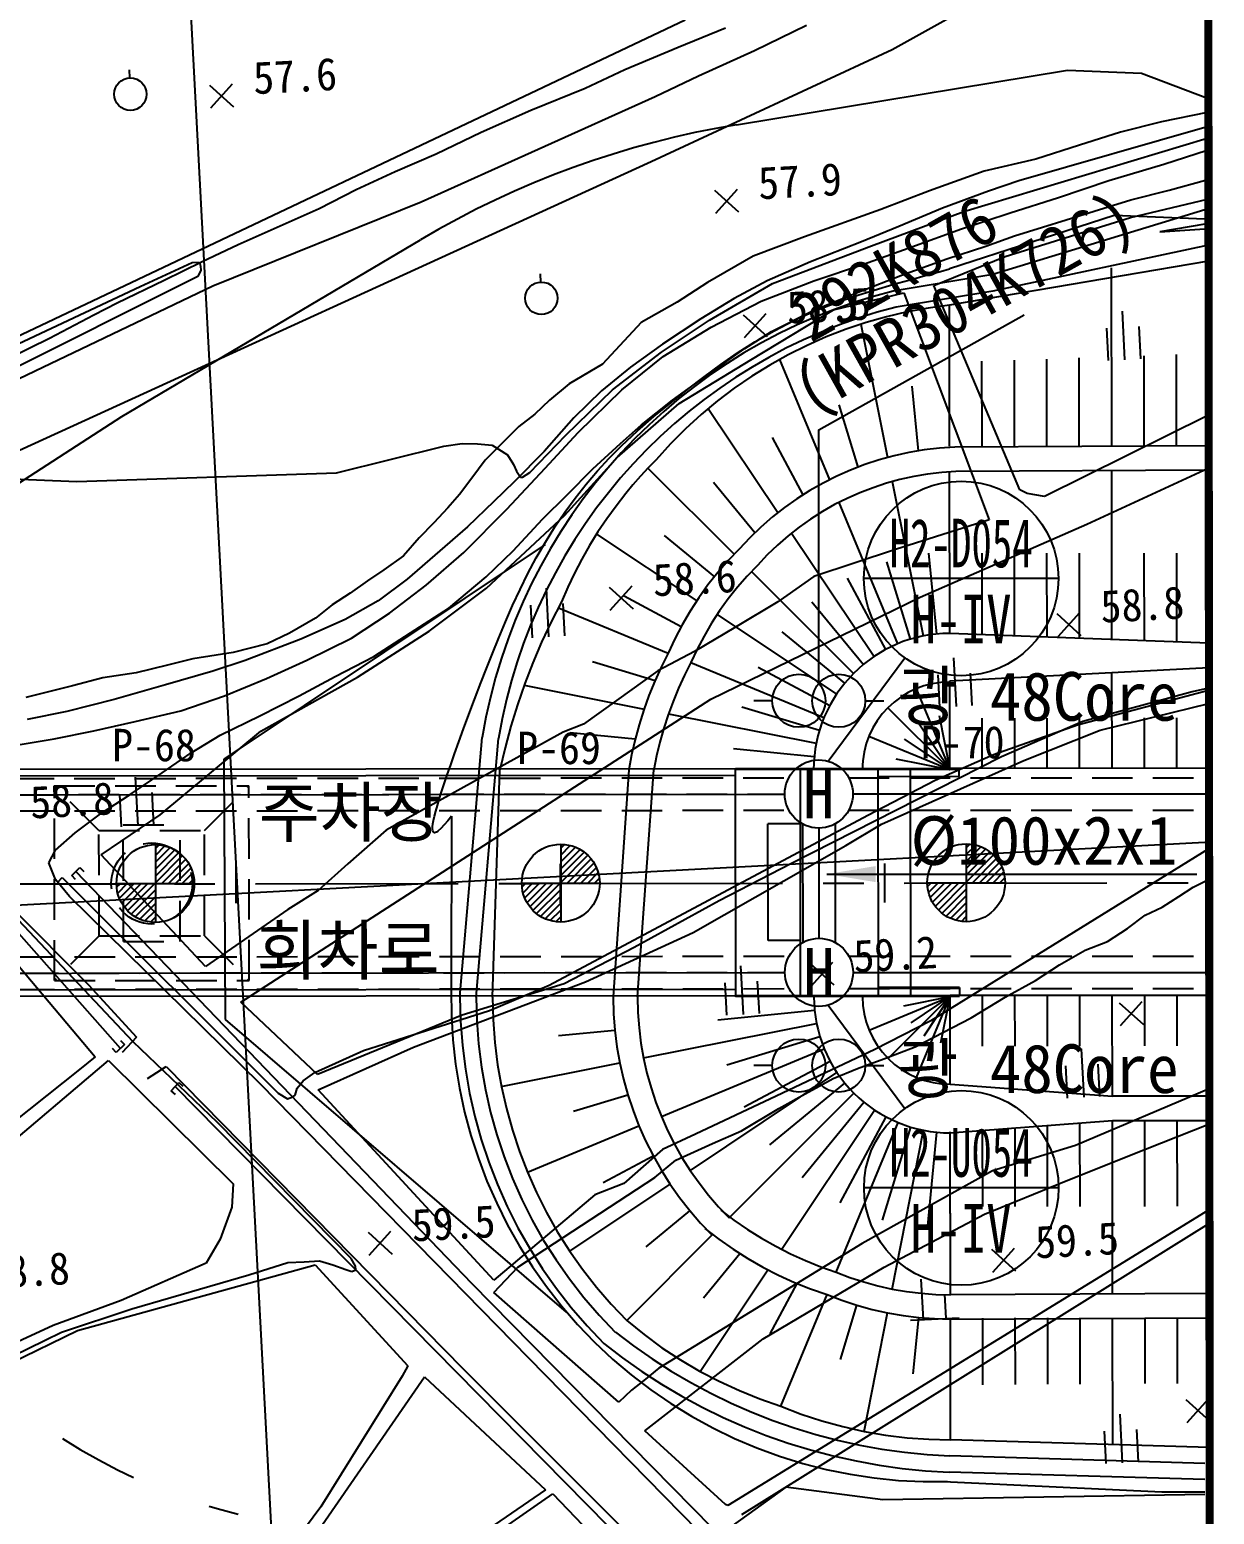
# Model space of a CAD drawing. Header units: millimetres. Extents: x 8678 to 9474, y 1103 to 1810.
# Drawn here: x 9184.2 to 9257.3, y 1437.3 to 1528.8 of the extents above; entities that cross this region are included whole.
import ezdxf
from ezdxf.enums import TextEntityAlignment as Align
from ezdxf.xclip import XClip

# ---------------------------------------------------------------- set-up
doc = ezdxf.new("R2010")
doc.units = ezdxf.units.MM
doc.header["$LTSCALE"] = 10
doc.header["$MEASUREMENT"] = 0
doc.header["$XCLIPFRAME"] = 2
for name, pattern in [('A-CENTR01', [2, 1.25, -0.25, 0.25, -0.25]), ('CENTER', [2, 1.25, -0.25, 0.25, -0.25]), ('CENTERX2', [4, 2.5, -0.5, 0.5, -0.5]), ('DASHED2', [0.375, 0.25, -0.125]), ('HIDDEN', [0.375, 0.25, -0.125])]:
    doc.linetypes.add(name, pattern=pattern)
for name, color, linetype in [('TN-MACL', 6, 'A-CENTR01'), ('TN-MANH', 4, 'Continuous'), ('TN-TEXT', 3, 'Continuous'), ('TZ-BASE', 253, 'Continuous'), ('TZ-CABL', 4, 'Continuous'), ('TZ-SYMB', 1, 'Continuous')]:
    doc.layers.add(name, color=color, linetype=linetype)
doc.layers.add('TX-PAPR', color=2, linetype='Continuous', plot=False)
doc.styles.add('ENG', font='GulimChe.ttf')
doc.styles.add('GHS', font='GulimChe.ttf')
doc.styles.add('GR', font='GulimChe.ttf')
doc.styles.add('GUL', font='GulimChe.ttf')
doc.styles.get("Standard").update_dxf_attribs({"font": 'GulimChe.ttf'})
doc.linetypes.add('XXO_LINE', pattern='A,2.5,["X",Standard,S=1,R=0,X=-1,Y=-0.5],5,["X",Standard,S=1,R=0,X=-1,Y=-0.5],5,-0.5,[133,GulimChe.ttf,S=0.5,R=0,X=-0.5,Y=0],-0.5,2.5', length=16)
doc.linetypes.add('ZIGZAG', pattern='A,0.0001,-0.2,[131,ltypeshp.shx,S=0.2,R=0,X=-0.2,Y=0],-0.4,[131,ltypeshp.shx,S=0.2,R=180,X=0.2,Y=0],-0.2', length=0.8001)
doc.dimstyles.get("Standard").update_dxf_attribs({"dimtxt": 0.18, "dimasz": 0.18, "dimexe": 0.18, "dimexo": 0.0625, "dimgap": 0.09, "dimtad": 0, "dimtih": 1, "dimtoh": 1, "dimdec": 4, "dimzin": 0, "dimdsep": 46, "dimtxsty": 'Standard', "dimcen": 0.09, "dimadec": 0, "dimazin": 0, "dimtfac": 1, "dimtdec": 4, "dimtofl": 0, "dimtmove": 0, "dimatfit": 3, "dimfxl": 0, "dimtolj": 1, "dimtzin": 0, "dimarcsym": 0})

# ---------------------------------------------------------------- blocks, each defined once
blk = doc.blocks.new('D-DGDHF5ZD')
at = {"layer": 'TZ-BASE'}
for p, q in [((232.729, 138.041), (251.322, -211.819)), ((300, 0.276), (299.777, 87.339)), ((280.451, 51.65, 57.891), (292.014, 58.092, 57.891)), ((267.689, 53.454, 57.769), (212.508, 27.299, 57.769)), ((275.178, 53.136, 57.22), (271.96, 51.563, 57.22)), ((270.174, 52.96, 58.447), (267.266, 51.787, 58.447)), ((267.266, 51.787, 58.447), (263.979, 50.395, 58.447)), ((265.605, 44.755, 57.891), (280.451, 51.65, 57.891)), ((271.96, 51.563, 57.22), (268.516, 50.003, 57.22)), ((233.403, 50.397, 57.627), (233.429, 49.898, 57.627)), ((263.979, 50.395, 58.447), (261.519, 49.24, 58.447)), ((238.364, 49.46, 57.627), (239.851, 48.123, 57.627)), ((238.439, 48.048, 57.627), (239.776, 49.535, 57.627)), ((268.516, 50.003, 57.22), (265.837, 48.737, 57.22)), ((265.837, 48.737, 57.22), (251.423, 42.245, 57.22)), ((261.519, 49.24, 58.447), (258.169, 47.887, 58.447)), ((258.169, 47.887, 58.447), (255.105, 46.545, 58.447)), ((299.878, 47.779, 57.891), (297.065, 47.187, 57.891)), ((299.88, 46.888, 57.22), (288.264, 43.564, 57.22)), ((297.065, 47.187, 57.891), (294.543, 46.559, 57.891)), ((255.105, 46.545, 58.447), (252.347, 45.194, 58.447)), ((284.868, 41.657, 58), (299.882, 46.196, 58)), ((294.543, 46.559, 57.891), (292.008, 45.746, 57.891)), ((252.347, 45.194, 58.447), (249.802, 44.117, 58.447)), ((289.312, 44.887, 57.891), (286.122, 44.152, 57.891)), ((292.008, 45.746, 57.891), (289.312, 44.887, 57.891)), ((297.207, 44.585, 55.795), (299.884, 45.438, 55.795)), ((216.032, 22.1, 57.891), (265.605, 44.755, 57.891)), ((249.802, 44.117, 58.447), (247.401, 43.004, 58.447)), ((286.122, 44.152, 57.891), (282.767, 42.941, 57.891)), ((293.824, 43.577, 55.795), (297.207, 44.585, 55.795)), ((269.575, 41.565, 57.932), (270.912, 43.052, 57.932)), ((288.264, 43.564, 57.22), (286.395, 42.919, 57.22)), ((290.708, 42.538, 55.795), (293.824, 43.577, 55.795)), ((297.535, 42.989, 58.787), (299.772, 43.605, 58.787)), ((299.772, 43.605, 58.787), (299.889, 43.642, 58.787)), ((251.423, 42.245, 57.22), (238.568, 37.057, 57.22)), ((247.401, 43.004, 58.447), (245.124, 41.836, 58.447)), ((269.5, 42.977, 57.932), (270.987, 41.64, 57.932)), ((282.767, 42.941, 57.891), (279.757, 41.785, 57.891)), ((286.395, 42.919, 57.22), (283.563, 41.872, 57.22)), ((287.73, 41.586, 55.795), (290.708, 42.538, 55.795)), ((292.92, 41.688, 58.787), (295.175, 42.387, 58.787)), ((295.156, 41.306, 58.441), (299.892, 42.432, 58.441)), ((295.175, 42.387, 58.787), (297.535, 42.989, 58.787)), ((245.124, 41.836, 58.447), (240.139, 39.604, 58.447)), ((279.757, 41.785, 57.891), (275.055, 40.114, 57.891)), ((279.175, 39.544, 58), (284.868, 41.657, 58)), ((283.563, 41.872, 57.22), (280.857, 40.747, 57.22)), ((284.734, 40.593, 55.795), (287.73, 41.586, 55.795)), ((299.73, 41.772), (286.659, 37.773)), ((287.428, 38.886, 58.441), (295.156, 41.306, 58.441)), ((287.989, 40.171, 58.787), (292.92, 41.688, 58.787)), ((280.857, 40.747, 57.22), (278.572, 39.803, 57.22)), ((281.66, 39.495, 55.795), (284.734, 40.593, 55.795)), ((299.73, 40.88), (296.964, 40.406)), ((240.139, 39.604, 58.447), (237.919, 38.56, 58.447)), ((275.055, 40.114, 57.891), (271.884, 38.91, 57.891)), ((273.083, 37.236, 58), (279.175, 39.544, 58)), ((278.572, 39.803, 57.22), (275.422, 38.559, 57.22)), ((278.747, 38.444, 55.795), (281.66, 39.495, 55.795)), ((283.827, 38.745, 58.787), (286.221, 39.531, 58.787)), ((286.221, 39.531, 58.787), (287.989, 40.171, 58.787)), ((300.019, 39.606), (286.66, 36.759)), ((234.09, 37.044, 58), (237.299, 38.521, 58)), ((237.919, 38.56, 58.447), (235.56, 37.408, 58.447)), ((237.299, 38.521, 58), (237.677, 38.541, 58)), ((237.677, 38.541, 58), (237.766, 38.462, 58)), ((237.766, 38.462, 58), (237.817, 38.296, 58)), ((271.884, 38.91, 57.891), (269.075, 37.292, 57.891)), ((275.422, 38.559, 57.22), (272.738, 37.395, 57.22)), ((281.096, 37.762, 58.787), (283.827, 38.745, 58.787)), ((283.016, 37.104, 58.441), (287.428, 38.886, 58.441)), ((300.019, 38.605), (283.986, 35.886)), ((237.64, 37.654, 58), (214.359, 26.008, 58)), ((237.83, 38.044, 58), (237.64, 37.654, 58)), ((237.817, 38.296, 58), (237.83, 38.044, 58)), ((258.745, 37.816, 58.075), (258.772, 37.316, 58.075)), ((275.631, 37.385, 55.795), (278.747, 38.444, 55.795)), ((278.367, 36.698, 58.787), (281.096, 37.762, 58.787)), ((286.659, 37.773), (280.521, 36.758)), ((293.995, 27.211), (293.984, 38.199)), ((212.416, 26.874, 58), (234.09, 37.044, 58)), ((238.568, 37.057, 57.22), (213.491, 25.096, 57.22)), ((235.56, 37.408, 58.447), (232.66, 36.011, 58.447)), ((269.075, 37.292, 57.891), (267.208, 36.079, 57.891)), ((269.19, 34.958, 58), (273.083, 37.236, 58)), ((272.738, 37.395, 57.22), (270.703, 36.296, 57.22)), ((272.38, 36.138, 55.795), (275.631, 37.385, 55.795)), ((275.619, 35.592, 58.787), (278.367, 36.698, 58.787)), ((276.842, 35.599, 58.563), (281.18, 36.645, 58.563)), ((286.66, 36.759), (280.706, 35.775)), ((281.18, 36.645, 58.563), (286.433, 22.652, 58.563)), ((288.337, 24.499, 58.441), (283.016, 37.104, 58.441)), ((232.66, 36.011, 58.447), (231.223, 35.283, 58.447)), ((267.208, 36.079, 57.891), (264.975, 34.83, 57.891)), ((270.703, 36.296, 57.22), (268.653, 35.056, 57.22)), ((269.285, 34.53, 55.795), (272.38, 36.138, 55.795)), ((283.995, 27.201), (283.986, 35.886)), ((231.223, 35.283, 58.447), (228.488, 33.832, 58.447)), ((264.975, 34.83, 57.891), (262.59, 32.251, 57.891)), ((266.23, 32.988, 58), (269.19, 34.958, 58)), ((268.653, 35.056, 57.22), (266.29, 33.496, 57.22)), ((271.266, 35.305, 58.543), (272.754, 33.968, 58.543)), ((271.341, 33.893, 58.543), (272.678, 35.38, 58.543)), ((271.746, 32.528, 58.563), (276.842, 35.599, 58.563)), ((273.023, 34.269, 58.787), (275.619, 35.592, 58.787)), ((294.63, 35.519, 58.197), (294.789, 32.523, 58.197)), ((266.34, 32.724, 55.795), (269.285, 34.53, 55.795)), ((271.373, 33.227, 58.787), (273.023, 34.269, 58.787)), ((278.524, 34.717), (280.167, 26.499)), ((293.79, 32.47, 58.197), (293.684, 34.467, 58.197)), ((295.788, 32.576, 58.197), (295.681, 34.573, 58.197)), ((228.488, 33.832, 58.447), (226.03, 32.614, 58.447)), ((263.203, 30.67, 58), (266.23, 32.988, 58)), ((266.29, 33.496, 57.22), (264.329, 32.075, 57.22)), ((269.212, 31.696, 58.787), (271.373, 33.227, 58.787)), ((262.59, 32.251, 57.891), (260.54, 31.031, 57.891)), ((264.329, 32.075, 57.22), (262.533, 30.6, 57.22)), ((263.793, 30.669, 55.795), (266.34, 32.724, 55.795)), ((267.329, 29.829, 58.563), (271.746, 32.528, 58.563)), ((273.509, 32.548), (276.59, 25.13)), ((285.995, 27.203), (285.99, 32.429)), ((287.995, 27.205), (287.989, 32.498)), ((289.995, 27.207), (289.989, 32.567)), ((291.995, 27.209), (291.989, 32.636)), ((295.995, 27.213), (295.989, 32.774)), ((297.995, 27.215), (297.989, 32.843)), ((266.914, 30.037, 58.787), (269.212, 31.696, 58.787)), ((260.54, 31.031, 57.891), (259.316, 30.025, 57.891)), ((260.33, 27.885, 58), (263.203, 30.67, 58)), ((262.533, 30.6, 57.22), (260.825, 28.944, 57.22)), ((261.085, 28.037, 55.795), (263.793, 30.669, 55.795)), ((281.663, 30.895), (282.059, 26.908)), ((259.316, 30.025, 57.891), (258.413, 29.175, 57.891)), ((263.508, 26.502, 58.563), (267.329, 29.829, 58.563)), ((264.998, 28.516, 58.787), (266.914, 30.037, 58.787)), ((269.104, 29.524), (273.405, 23.101)), ((277.171, 29.737), (278.338, 25.903)), ((257.444, 28.404, 57.891), (256.424, 27.407, 57.891)), ((258.413, 29.175, 57.891), (257.444, 28.404, 57.891)), ((260.825, 28.944, 57.22), (258.991, 26.876, 57.22)), ((263.698, 27.365, 58.787), (264.998, 28.516, 58.787)), ((299.926, 29.097, 58.441), (289.84, 24.089, 58.441)), ((258.122, 25.567, 58), (260.33, 27.885, 58)), ((259.052, 25.839, 55.795), (261.085, 28.037, 55.795)), ((273.048, 27.725), (274.941, 24.191)), ((246.192, 25.555, 58), (252.819, 27.205, 58)), ((252.819, 27.205, 58), (253.932, 27.354, 58)), ((253.932, 27.354, 58), (254.878, 27.336, 58)), ((254.878, 27.336, 58), (255.788, 27.255, 58)), ((256.424, 27.407, 57.891), (255.366, 26.326, 57.891)), ((255.788, 27.255, 58), (256.727, 26.658, 58)), ((256.727, 26.658, 58), (257.103, 26.074, 58)), ((258.991, 26.876, 57.22), (257.15, 24.99, 57.22)), ((262.008, 25.791, 58.787), (263.698, 27.365, 58.787)), ((300.019, 27.217), (284.324, 27.139)), ((255.366, 26.326, 57.891), (254.533, 25.215, 57.891)), ((256.686, 23.322, 55.795), (259.052, 25.839, 55.795)), ((257.103, 26.074, 58), (257.298, 25.653, 58)), ((257.298, 25.653, 58), (257.534, 25.277, 58)), ((260.245, 22.932, 58.563), (263.508, 26.502, 58.563)), ((260.419, 24.202, 58.787), (262.008, 25.791, 58.787)), ((265.396, 25.838), (270.706, 20.539)), ((300.019, 25.717), (284.386, 25.629)), ((292.452, 22.398, 58.807), (299.934, 25.833, 58.807)), ((294.006, 15.275), (293.996, 25.711)), ((224.992, 25.226, 58), (230.189, 25.018, 58)), ((230.189, 25.018, 58), (246.192, 25.555, 58)), ((254.533, 25.215, 57.891), (253.778, 24.227, 57.891)), ((257.15, 24.99, 57.22), (255.893, 23.78, 57.22)), ((257.534, 25.277, 58), (257.663, 25.284, 58)), ((257.663, 25.284, 58), (258.122, 25.567, 58)), ((269.448, 24.97), (271.995, 21.872)), ((280.464, 25.014), (282.367, 15.494)), ((284.006, 15.657), (283.996, 25.609)), ((253.778, 24.227, 57.891), (253.056, 23.405, 57.891)), ((258.89, 22.695, 58.787), (260.419, 24.202, 58.787)), ((288.774, 24.271, 58.441), (288.337, 24.499, 58.441)), ((289.84, 24.089, 58.441), (288.774, 24.271, 58.441)), ((253.056, 23.405, 57.891), (252.196, 22.475, 57.891)), ((254.04, 20.652, 55.795), (256.686, 23.322, 55.795)), ((255.893, 23.78, 57.22), (254.263, 22.229, 57.22)), ((255.45, 18.446, 58.563), (260.245, 22.932, 58.563)), ((277.172, 23.73), (280.792, 15.014)), ((254.263, 22.229, 57.22), (250.54, 18.988, 57.22)), ((252.196, 22.475, 57.891), (251.296, 21.543, 57.891)), ((257.092, 20.751, 58.787), (258.89, 22.695, 58.787)), ((286.433, 22.652, 58.563), (280.657, 20.837, 58.563)), ((282.178, 17.881, 58.807), (292.452, 22.398, 58.807)), ((251.296, 21.543, 57.891), (250.32, 20.445, 57.891)), ((262.232, 21.78), (268.406, 17.663)), ((266.398, 21.685), (269.493, 19.15)), ((274.248, 21.841), (279.34, 14.236)), ((250.32, 20.445, 57.891), (249.112, 19.563, 57.891)), ((251.715, 18.626, 55.795), (254.04, 20.652, 55.795)), ((255.423, 19.137, 58.787), (257.092, 20.751, 58.787)), ((280.657, 20.837, 58.563), (275.631, 19.154, 58.563)), ((282.688, 20.591), (283.182, 15.615)), ((286.006, 15.58), (286.001, 20.603)), ((288.006, 15.504), (288.001, 20.601)), ((290.006, 15.428), (290.001, 20.599)), ((292.006, 15.352), (292.001, 20.598)), ((296.006, 15.199), (296.001, 20.594)), ((298.006, 15.123), (298.001, 20.592)), ((249.112, 19.563, 57.891), (248.099, 18.892, 57.891)), ((271.775, 19.471), (278.068, 13.191)), ((280.112, 20.076), (281.568, 15.293)), ((248.099, 18.892, 57.891), (247.028, 18.137, 57.891)), ((250.54, 18.988, 57.22), (248.758, 17.655, 57.22)), ((249.46, 16.908, 55.795), (251.715, 18.626, 55.795)), ((251.908, 15.782, 58.563), (255.45, 18.446, 58.563)), ((253.115, 17.214, 58.787), (255.423, 19.137, 58.787)), ((259.115, 18.438, 58.197), (259.274, 15.442, 58.197)), ((263.001, 18.502, 58.645), (264.489, 17.164, 58.645)), ((263.076, 17.089, 58.645), (264.414, 18.577, 58.645)), ((275.631, 19.154, 58.563), (273.41, 17.6, 58.563)), ((277.686, 19.068), (280.047, 14.661)), ((245.916, 17.421, 57.891), (244.89, 16.587, 57.891)), ((247.028, 18.137, 57.891), (245.916, 17.421, 57.891)), ((248.758, 17.655, 57.22), (246.725, 16.516, 57.22)), ((260.273, 15.495, 58.197), (260.167, 17.492, 58.197)), ((263.925, 17.97), (267.454, 16.087)), ((269.265, 11.591, 58.807), (282.178, 17.881, 58.807)), ((273.41, 17.6, 58.563), (270.803, 16.031, 58.563)), ((275.503, 17.607), (278.679, 13.745)), ((244.89, 16.587, 57.891), (243.295, 15.669, 57.891)), ((246.725, 16.516, 57.22), (244.003, 15.289, 57.22)), ((247.116, 15.37, 55.795), (249.46, 16.908, 55.795)), ((250.75, 15.695, 58.787), (253.115, 17.214, 58.787)), ((258.276, 15.389, 58.197), (258.17, 17.386, 58.197)), ((259.875, 17.228), (266.642, 14.433)), ((269.669, 16.822), (277.025, 11.917)), ((290.607, 16.871, 58.807), (292.094, 15.534, 58.807)), ((290.682, 15.459, 58.807), (292.019, 16.946, 58.807)), ((243.295, 15.669, 57.891), (241.915, 15.004, 57.891)), ((247.496, 12.961, 58.563), (251.908, 15.782, 58.563)), ((248.485, 14.222, 58.787), (250.75, 15.695, 58.787)), ((270.803, 16.031, 58.563), (268.274, 14.547, 58.563)), ((273.647, 15.748), (277.515, 12.579)), ((300.02, 15.047), (284.006, 15.657)), ((241.915, 15.004, 57.891), (239.818, 14.474, 57.891)), ((244.003, 15.289, 57.22), (240.571, 13.974, 57.22)), ((244.359, 13.999, 55.795), (247.116, 15.37, 55.795)), ((237.327, 14.091, 57.891), (235.774, 13.705, 57.891)), ((239.818, 14.474, 57.891), (237.327, 14.091, 57.891)), ((240.571, 13.974, 57.22), (238.559, 13.324, 57.22)), ((241.877, 12.864, 55.795), (244.359, 13.999, 55.795)), ((246.109, 12.988, 58.787), (248.485, 14.222, 58.787)), ((261.983, 13.916), (265.834, 12.752)), ((268.274, 14.547, 58.563), (265.999, 13.338, 58.563)), ((268.039, 13.856), (276.25, 10.464)), ((284.238, 14.146, 58.584), (284.398, 11.151, 58.584)), ((231.792, 12.917, 57.891), (229.917, 12.416, 57.891)), ((233.838, 13.221, 57.891), (231.792, 12.917, 57.891)), ((235.774, 13.705, 57.891), (233.838, 13.221, 57.891)), ((238.559, 13.324, 57.22), (235.659, 12.478, 57.22)), ((239.29, 11.805, 55.795), (241.877, 12.864, 55.795)), ((241.535, 9.632, 58.563), (247.496, 12.961, 58.563)), ((243.895, 11.801, 58.787), (246.109, 12.988, 58.787)), ((265.999, 13.338, 58.563), (263.461, 11.527, 58.563)), ((272.19, 13.562), (276.602, 11.209)), ((283.399, 11.098, 58.584), (283.293, 13.095, 58.584)), ((284.009, 12.721), (299.986, 13.546)), ((285.396, 11.204, 58.584), (285.29, 13.201, 58.584)), ((294.014, 7.331), (294.008, 13.213)), ((229.917, 12.416, 57.891), (227.032, 11.692, 57.891)), ((235.659, 12.478, 57.22), (232.476, 11.579, 57.22)), ((257.762, 12.452), (265.154, 10.989)), ((281.942, 12.244), (284.014, 7.257)), ((284.014, 7.321), (284.009, 12.721)), ((284.014, 7.321), (284.009, 12.721)), ((284.014, 7.257), (284.009, 12.657)), ((291.893, 10.013, 59), (299.969, 12.155, 59)), ((298.948, 12.059, 58.807), (292.216, 10.227, 58.807)), ((299.969, 12.267, 58.807), (298.948, 12.059, 58.807)), ((232.476, 11.579, 57.22), (229.571, 10.834, 57.22)), ((236.597, 10.885, 55.795), (239.29, 11.805, 55.795)), ((240.294, -7.081, 58.807), (269.265, 11.591, 58.807)), ((241.458, 10.565, 58.787), (243.895, 11.801, 58.787)), ((263.461, 11.527, 58.563), (261.421, 10.063, 58.563)), ((271.187, 11.134), (275.973, 9.687)), ((280.192, 11.071), (284.014, 7.257)), ((293.275, 9.678, 59.072), (299.972, 11.326, 59.072)), ((229.571, 10.834, 57.22), (227.125, 10.351, 57.22)), ((231.226, 9.656, 55.795), (233.77, 10.225, 55.795)), ((233.77, 10.225, 55.795), (236.597, 10.885, 55.795)), ((239.019, 9.37, 58.787), (241.458, 10.565, 58.787)), ((266.659, 10.691), (275.774, 8.887)), ((282.122, 10.082), (284.014, 7.257)), ((283.347, 10.591), (284.014, 7.257)), ((286.014, 7.323), (286.011, 10.428)), ((292.216, 10.227, 58.807), (287.188, 8.034, 58.807)), ((288.014, 7.325), (288.011, 10.43)), ((290.014, 7.327), (290.011, 10.432)), ((292.014, 7.329), (292.011, 10.434)), ((296.014, 7.333), (296.011, 10.438)), ((298.014, 7.335), (298.011, 10.44)), ((228.781, 9.153, 55.795), (231.226, 9.656, 55.795)), ((235.321, 4.459, 58.563), (241.535, 9.632, 58.563)), ((237.228, 8.281, 58.787), (239.019, 9.37, 58.787)), ((260.177, 9.566, 58.563), (252.341, 5.226, 58.563)), ((253.807, -6.759), (255.178, 9.243)), ((254.807, -6.765), (256.175, 9.179)), ((261.421, 10.063, 58.563), (260.177, 9.566, 58.563)), ((260.593, 9.541), (264.611, 9.149)), ((279.023, 9.318), (284.014, 7.257)), ((286.694, 8.18, 59), (291.893, 10.013, 59)), ((288.581, 7.824, 59.072), (293.275, 9.678, 59.072)), ((226.434, 8.756, 55.795), (228.781, 9.153, 55.795)), ((235.443, 7.051, 58.787), (237.228, 8.281, 58.787)), ((270.677, 8.557), (275.653, 8.072)), ((281.185, 9.143), (284.014, 7.257)), ((287.188, 8.034, 58.807), (274.204, 1.456, 58.807)), ((279.792, 3.895, 59.072), (288.581, 7.824, 59.072)), ((280.678, 7.917), (284.014, 7.257)), ((283.112, 6.599, 59), (286.694, 8.18, 59)), ((300.02, 7.337), (284.014, 7.321)), ((270.793, 7.308), (-0.006, 7.049)), ((270.793, 6.894), (-0.006, 6.634)), ((233.479, 5.711, 58.787), (235.443, 7.051, 58.787)), ((233.778, 6.781, 57.953), (233.937, 3.785, 57.953)), ((255.807, -6.77), (256.272, 7.246)), ((264.216, 7.238), (263.252, -6.763)), ((264.752, -6.762), (265.753, 7.239)), ((284.593, 7.321), (270.793, 7.308)), ((284.593, 7.257), (270.793, 7.244)), ((270.807, -6.756), (270.793, 7.244)), ((270.807, -6.756), (270.793, 7.244)), ((274.806, -6.688), (274.793, 7.312)), ((274.806, -6.688), (274.793, 7.312)), ((278.951, 4.448, 59), (283.112, 6.599, 59)), ((279.606, -6.683), (279.593, 7.317)), ((279.606, -6.683), (279.593, 7.317)), ((284.594, 6.821), (279.594, 6.817)), ((284.594, 6.821), (279.594, 6.817)), ((281.606, -6.682), (281.593, 7.318)), ((281.606, -6.682), (281.593, 7.318)), ((284.594, 6.821), (284.593, 7.321)), ((284.594, 6.821), (284.593, 7.321)), ((231.651, 4.519, 58.787), (233.479, 5.711, 58.787)), ((232.939, 3.732, 57.953), (232.833, 5.73, 57.953)), ((234.936, 3.838, 57.953), (234.83, 5.836, 57.953)), ((252.341, 5.226, 58.563), (249.25, 3.516, 58.563)), ((232.868, -9.938, 58.156), (220.699, 3.826, 58.156)), ((230.088, 3.358, 58.787), (231.651, 4.519, 58.787)), ((231.689, 1.995, 58.563), (235.321, 4.459, 58.563)), ((259.304, -6.041, 59), (278.951, 4.448, 59)), ((274.796, 3.912), (272.796, 3.91)), ((274.796, 3.912), (272.796, 3.91)), ((272.803, -3.29), (272.796, 3.91)), ((272.803, -3.29), (272.796, 3.91)), ((277.603, 2.587, 59.072), (279.792, 3.895, 59.072)), ((299.732, 2.771), (0.033, -13.156)), ((228.866, 2.291, 58.787), (230.088, 3.358, 58.787)), ((249.25, 3.516, 58.563), (246.887, 1.447, 58.563)), ((228.449, 1.501, 58.787), (228.866, 2.291, 58.787)), ((238.109, -4.884, 58.563), (231.689, 1.995, 58.563)), ((235.024, 2.632), (235.028, -2.168)), ((235.024, 2.391), (235.254, 2.621)), ((235.025, 1.967), (235.615, 2.559)), ((235.025, 1.543), (235.934, 2.454)), ((235.025, 1.118), (236.219, 2.315)), ((235.026, 0.694), (236.475, 2.146)), ((235.026, 0.27), (236.703, 1.95)), ((260.018, 2.655), (260.023, -2.145)), ((260.019, 2.414), (260.248, 2.644)), ((260.019, 1.99), (260.61, 2.582)), ((260.019, 1.566), (260.929, 2.477)), ((260.02, 1.141), (261.214, 2.337)), ((260.02, 0.717), (261.469, 2.169)), ((260.02, 0.293), (261.697, 1.972)), ((268.177, -2.793, 59.072), (277.603, 2.587, 59.072)), ((299.995, 2.392, 59.072), (282.833, -8.229, 59.072)), ((285.018, 2.678), (285.023, -2.122)), ((285.019, 2.437), (285.248, 2.667)), ((285.019, 2.013), (285.61, 2.604)), ((285.019, 1.588), (285.929, 2.499)), ((285.02, 1.164), (286.214, 2.36)), ((285.02, 0.74), (286.469, 2.191)), ((285.02, 0.316), (286.697, 1.995)), ((228.876, 0.479, 58.787), (228.449, 1.501, 58.787)), ((229.867, 0.735, 60.741), (230.371, 1.217, 60.741)), ((230.119, 0.976, 60.741), (254.518, -24.41, 60.741)), ((230.371, 1.217, 60.741), (230.607, 0.97, 60.741)), ((235.413, 0.233), (236.904, 1.727)), ((235.837, 0.233), (237.078, 1.477)), ((236.261, 0.233), (237.223, 1.197)), ((240.001, -0.979), (239.999, 1.421)), ((246.887, 1.447, 58.563), (245.056, -0.192, 58.563)), ((260.001, -0.961), (259.999, 1.439)), ((260.407, 0.255), (261.898, 1.749)), ((260.831, 0.256), (262.073, 1.499)), ((261.256, 0.256), (262.218, 1.22)), ((274.204, 1.456, 58.807), (269.791, -0.834, 58.807)), ((280.001, -0.942), (279.999, 1.458)), ((285.407, 0.278), (286.898, 1.772)), ((285.831, 0.279), (287.073, 1.522)), ((286.256, 0.279), (287.218, 1.243)), ((286.68, 0.279), (287.33, 0.931)), ((300.001, -0.924), (299.999, 1.476)), ((300.001, -0.924), (299.999, 1.476)), ((229.732, -0.568, 58.787), (228.876, 0.479, 58.787)), ((229.002, 0.324, 59), (229.28, 0.596, 59)), ((229.28, 0.596, 59), (242.586, -12.683, 59)), ((230.103, 0.488, 60.741), (229.867, 0.735, 60.741)), ((232.626, 0.23), (237.426, 0.234)), ((232.637, 0), (232.867, 0.23)), ((232.701, -0.361), (233.291, 0.231)), ((232.806, -0.68), (233.716, 0.231)), ((232.946, -0.965), (234.14, 0.231)), ((233.115, -1.22), (234.564, 0.232)), ((233.312, -1.447), (234.988, 0.232)), ((236.685, 0.234), (237.336, 0.885)), ((237.11, 0.234), (237.407, 0.532)), ((257.62, 0.253), (262.42, 0.257)), ((257.632, 0.023), (257.861, 0.253)), ((257.695, -0.338), (258.286, 0.253)), ((257.801, -0.657), (258.71, 0.254)), ((257.94, -0.942), (259.134, 0.254)), ((258.11, -1.197), (259.558, 0.255)), ((258.306, -1.425), (259.983, 0.255)), ((261.68, 0.257), (262.33, 0.908)), ((262.104, 0.257), (262.402, 0.555)), ((282.62, 0.276), (287.42, 0.28)), ((282.632, 0.046), (282.861, 0.276)), ((282.695, -0.316), (283.286, 0.276)), ((282.801, -0.634), (283.71, 0.277)), ((282.94, -0.919), (284.134, 0.277)), ((283.11, -1.174), (284.558, 0.277)), ((283.306, -1.402), (284.983, 0.278)), ((287.104, 0.28), (287.402, 0.578)), ((298.138, -0.562, 59.377), (299.012, 0.002, 59.377)), ((299.012, 0.002, 59.377), (299.999, 0.502, 59.377)), ((241.511, -12.146, 58.787), (229.732, -0.568, 58.787)), ((233.535, -1.648), (235.026, -0.154)), ((233.785, -1.822), (235.027, -0.579)), ((245.056, -0.192, 58.563), (243.187, -1.366, 58.563)), ((258.529, -1.626), (260.021, -0.132)), ((258.78, -1.799), (260.021, -0.556)), ((269.791, -0.834, 58.807), (264.546, -3.709, 58.807)), ((283.529, -1.603), (285.021, -0.109)), ((283.78, -1.777), (285.021, -0.533)), ((297.104, -1.234, 59.377), (298.138, -0.562, 59.377)), ((223.737, -1.474, 58.645), (231.32, -10.447, 58.645)), ((226.216, -1.315, 58.869), (230.903, -6.021, 58.869)), ((234.065, -1.967), (235.027, -1.003)), ((234.377, -2.078), (235.028, -1.427)), ((243.187, -1.366, 58.563), (238.109, -4.884, 58.563)), ((259.059, -1.944), (260.022, -0.98)), ((259.372, -2.056), (260.022, -1.404)), ((259.725, -2.127), (260.022, -1.829)), ((284.059, -1.921), (285.022, -0.957)), ((284.372, -2.033), (285.022, -1.381)), ((284.725, -2.104), (285.022, -1.806)), ((294.975, -2.539, 59.377), (296.064, -1.722, 59.377)), ((296.064, -1.722, 59.377), (297.104, -1.234, 59.377)), ((233.65, -9.518, 59), (226.593, -2.037, 59)), ((234.73, -2.15), (235.028, -1.851)), ((293.724, -3.342, 59.377), (294.975, -2.539, 59.377)), ((261.553, -5.822, 59.072), (268.177, -2.793, 59.072)), ((274.803, -3.288), (272.803, -3.29)), ((292.36, -3.884, 59.377), (293.724, -3.342, 59.377)), ((264.546, -3.709, 58.807), (260.233, -5.955, 58.807)), ((290.765, -4.782, 59.377), (292.36, -3.884, 59.377)), ((271.108, -4.845, 59.235), (271.267, -7.841, 59.235)), ((275.376, -4.685, 59.194), (276.864, -6.022, 59.194)), ((275.451, -6.098, 59.194), (276.788, -4.61, 59.194)), ((289.296, -5.755, 59.377), (290.765, -4.782, 59.377)), ((270.806, -6.306), (0.006, -6.565)), ((230.903, -6.021, 58.869), (233.86, -9.247, 58.869)), ((250.935, -9.863, 59.072), (261.553, -5.822, 59.072)), ((260.233, -5.955, 58.807), (253.933, -7.892, 58.807)), ((255.636, -7.598, 59), (259.304, -6.041, 59)), ((270.269, -7.894, 59.235), (270.163, -5.897, 59.235)), ((272.266, -7.788, 59.235), (272.16, -5.791, 59.235)), ((284.606, -6.179), (279.606, -6.183)), ((284.606, -6.243), (279.606, -6.248)), ((284.606, -6.179), (284.606, -6.679)), ((284.606, -6.179), (284.606, -6.679)), ((287.42, -6.766, 59.377), (289.296, -5.755, 59.377)), ((270.806, -6.692), (0.006, -6.951)), ((245.031, -11.54, 58.807), (240.294, -7.081, 58.807)), ((284.606, -6.679), (270.806, -6.692)), ((284.607, -6.743), (270.807, -6.756)), ((279.04, -8.815), (284.027, -6.743)), ((280.212, -10.565), (284.027, -6.743)), ((281.183, -7.312), (284.027, -6.743)), ((281.617, -8.357), (284.027, -6.743)), ((281.965, -11.734), (284.027, -6.743)), ((282.418, -9.156), (284.027, -6.743)), ((283.464, -9.588), (284.027, -6.743)), ((284.032, -12.079), (284.027, -6.743)), ((284.032, -12.079), (284.027, -6.743)), ((284.032, -12.143), (284.027, -6.743)), ((300.045, -6.663), (284.039, -6.679)), ((285.331, -8.05, 59.377), (287.42, -6.766, 59.377)), ((286.03, -9.792), (286.027, -6.677)), ((288.03, -9.791), (288.027, -6.675)), ((290.03, -9.789), (290.027, -6.673)), ((292.03, -9.788), (292.027, -6.671)), ((294.033, -12.879), (294.027, -6.669)), ((294.457, -7.117, 59.377), (295.944, -8.454, 59.377)), ((294.532, -8.529, 59.377), (295.869, -7.042, 59.377)), ((296.03, -9.785), (296.027, -6.667)), ((298.03, -9.784), (298.027, -6.665)), ((253.933, -7.892, 58.807), (245.031, -11.54, 58.807)), ((247.866, -10.068, 59), (255.636, -7.598, 59)), ((269.698, -8.169), (275.668, -7.575)), ((282.833, -8.229, 59.072), (279.378, -9.994, 59.072)), ((281.877, -9.835, 59.377), (285.331, -8.05, 59.377)), ((259.871, -9.146), (263.354, -8.8)), ((265.126, -10.522), (275.79, -8.39)), ((232.616, -10.178, 58.156), (232.38, -9.932, 58.156)), ((233.12, -9.697, 58.156), (232.616, -10.178, 58.156)), ((232.884, -9.45, 58.156), (233.12, -9.697, 58.156)), ((233.86, -9.247, 58.869), (232.979, -10.178, 58.869)), ((238.851, -14.51, 59), (233.65, -9.518, 59)), ((244.866, -11.413, 59), (247.866, -10.068, 59)), ((245.069, -12.496, 59.072), (250.935, -9.863, 59.072)), ((266.226, -14.137), (276.27, -9.965)), ((270.251, -10.937), (275.991, -9.19)), ((279.378, -9.994, 59.072), (273.297, -12.879, 59.072)), ((279.931, -10.583, 59.377), (281.877, -9.835, 59.377)), ((292.107, -9.951, 59.235), (292.267, -12.947, 59.235)), ((218.261, -22.425, 58.746), (232.124, -10.68, 58.746)), ((231.32, -10.447, 58.645), (230.353, -11.238, 58.645)), ((232.124, -10.68, 58.746), (239.815, -18.283, 58.746)), ((256.355, -12.275), (263.655, -10.816)), ((271.334, -13.544), (276.623, -10.71)), ((278.324, -11.175, 59.377), (279.931, -10.583, 59.377)), ((293.265, -12.894, 59.235), (293.159, -10.896, 59.235)), ((230.353, -11.238, 58.645), (214.783, -23.581, 58.645)), ((234.53, -11.788, 59.642), (235.682, -11.05, 59.642)), ((235.682, -11.05, 59.642), (253.99, -29.667, 59.642)), ((244.127, -11.931, 59), (244.866, -11.413, 59)), ((268.011, -17.467), (277.047, -11.417)), ((275.085, -12.728, 59.377), (276.82, -11.785, 59.377)), ((276.82, -11.785, 59.377), (278.324, -11.175, 59.377)), ((291.268, -13, 59.235), (291.162, -11.003, 59.235)), ((236.008, -12.551, 58.563), (236.471, -12.031, 58.563)), ((236.264, -12.778, 58.563), (236.008, -12.551, 58.563)), ((265.874, -42.362, 58.563), (236.24, -12.291, 58.563)), ((236.471, -12.031, 58.563), (236.726, -12.258, 58.563)), ((258.06, -29.039, 58.787), (241.511, -12.146, 58.787)), ((242.586, -12.683, 59), (243.18, -13.035, 59)), ((243.648, -12.818, 59), (243.768, -12.381, 59)), ((243.768, -12.381, 59), (244.127, -11.931, 59)), ((255.895, -24.214, 59.072), (245.069, -12.496, 59.072)), ((260.804, -13.812), (264.153, -12.793)), ((270.411, -20.386), (278.093, -12.689)), ((272.905, -15.889), (277.539, -12.079)), ((273.47, -13.647, 59.377), (275.085, -12.728, 59.377)), ((284.032, -12.143), (294.033, -12.879)), ((300.033, -12.419, 59.377), (291.751, -15.926, 59.377)), ((243.18, -13.035, 59), (243.509, -12.922, 59)), ((243.509, -12.922, 59), (243.648, -12.818, 59)), ((273.297, -12.879, 59.072), (268.337, -15.213, 59.072)), ((271.161, -15.021, 59.377), (273.47, -13.647, 59.377)), ((274.903, -17.884), (278.704, -13.242)), ((300.021, -12.873), (294.033, -12.879)), ((247.105, -22.885, 59), (238.851, -14.51, 59)), ((273.637, -22.325), (279.367, -13.732)), ((277.012, -23.726), (280.82, -14.507)), ((277.251, -19.45), (280.075, -14.155)), ((284.035, -15.143), (294.035, -14.379)), ((292.04, -19.679), (292.035, -14.532)), ((294.035, -14.379), (300.021, -14.373)), ((294.045, -25.049), (294.035, -14.379)), ((296.04, -19.672), (296.035, -14.377)), ((296.078, -16.145, 59.418), (300.038, -14.583, 59.418)), ((298.04, -19.669), (298.035, -14.375)), ((257.966, -17.568), (264.841, -14.712)), ((268.337, -15.213, 59.072), (266.296, -16.168, 59.072)), ((269.379, -15.803, 59.377), (271.161, -15.021, 59.377)), ((279.86, -20.527), (281.596, -14.784)), ((280.46, -24.769), (282.396, -14.984)), ((282.629, -21.075), (283.212, -15.104)), ((284.045, -25.059), (284.035, -15.079)), ((284.045, -25.054), (284.035, -15.143)), ((284.045, -25.118), (284.035, -15.143)), ((286.04, -19.689), (286.035, -14.991)), ((288.04, -19.686), (288.035, -14.838)), ((290.04, -19.683), (290.035, -14.685)), ((266.296, -16.168, 59.072), (263.913, -18.258, 59.072)), ((267.116, -16.829, 59.377), (269.379, -15.803, 59.377)), ((291.751, -15.926, 59.377), (286.638, -17.492, 59.377)), ((291.184, -18.108, 59.418), (296.078, -16.145, 59.418)), ((262.63, -18.207), (265.715, -16.554)), ((265.814, -17.898, 59.377), (267.116, -16.829, 59.377)), ((239.815, -18.283, 58.746), (239.73, -19.732, 58.746)), ((257.372, -23.423, 59.377), (265.814, -17.898, 59.377)), ((260.578, -22.444), (266.764, -18.302)), ((263.913, -18.258, 59.072), (262.127, -18.959, 59.072)), ((286.638, -17.492, 59.377), (278.603, -21.962, 59.377)), ((286.151, -20.158, 59.418), (291.184, -18.108, 59.418)), ((262.127, -18.959, 59.072), (255.895, -24.214, 59.072)), ((239.73, -19.732, 58.746), (239.012, -21.696, 58.746)), ((265.277, -22.161), (267.981, -19.938)), ((300.052, -19.836, 59.418), (270.332, -38.113, 59.418)), ((271.189, -38.671, 59.723), (300.054, -20.696, 59.723)), ((279.964, -23.415, 59.418), (286.151, -20.158, 59.418)), ((239.012, -21.696, 58.746), (238.153, -23.176, 58.746)), ((248.137, -21.273, 59.52), (249.624, -22.61, 59.52)), ((248.212, -22.685, 59.52), (249.549, -21.198, 59.52)), ((264.092, -26.717), (269.384, -21.415)), ((278.603, -21.962, 59.377), (266.07, -29.642, 59.377)), ((268.822, -25.307), (271.054, -22.582)), ((286.578, -22.317, 59.5), (288.065, -23.654, 59.5)), ((286.653, -23.729, 59.5), (287.99, -22.242, 59.5)), ((230.228, -27.336, 59.215), (244.879, -23.28, 59.215)), ((238.153, -23.176, 58.746), (232.906, -25.48, 58.746)), ((240.786, -23.892, 59), (243.19, -23.141, 59)), ((243.19, -23.141, 59), (244.193, -23.088, 59)), ((244.193, -23.088, 59), (245.149, -23.037, 59)), ((244.879, -23.28, 59.215), (250.582, -29.514, 59.215)), ((245.149, -23.037, 59), (245.976, -23.281, 59)), ((245.976, -23.281, 59), (246.758, -23.574, 59)), ((246.758, -23.574, 59), (247.148, -23.697, 59)), ((247.369, -23.35, 59), (247.105, -22.885, 59)), ((247.148, -23.697, 59), (247.382, -23.589, 59)), ((247.382, -23.589, 59), (247.369, -23.35, 59)), ((255.885, -24.988, 59.377), (257.372, -23.423, 59.377)), ((268.621, -29.848), (272.795, -23.588)), ((272.497, -27.843, 59.418), (279.964, -23.415, 59.418)), ((233.568, -26, 59), (240.786, -23.892, 59)), ((254.518, -24.41, 60.741), (279.232, -49.519, 60.741)), ((272.941, -27.531), (274.595, -24.431)), ((282.381, -26.655, 59.377), (282.249, -24.159, 59.377)), ((232.906, -25.48, 58.746), (228.729, -27.027, 58.746)), ((263.605, -31.735, 59.377), (255.885, -24.988, 59.377)), ((273.596, -31.994), (276.439, -25.113)), ((283.779, -26.581, 59.377), (283.7, -25.083, 59.377)), ((300.022, -25.043), (284.045, -25.118)), ((229.236, -27.428, 59), (233.568, -26, 59)), ((277.263, -29.118), (278.276, -25.768)), ((278.723, -33.544), (280.168, -26.24)), ((281.583, -26.697, 59.377), (284.578, -26.538, 59.377)), ((281.758, -30.008), (282.098, -26.525)), ((284.046, -26.618), (300.022, -26.543)), ((228.729, -27.027, 58.746), (223.665, -29.344, 58.746)), ((224.613, -29.685, 59), (229.236, -27.428, 59)), ((226.089, -29.331, 59.215), (230.228, -27.336, 59.215)), ((284.054, -34.063), (284.046, -26.559)), ((286.05, -30.669), (286.046, -26.557)), ((288.05, -30.656), (288.046, -26.555)), ((290.05, -30.643), (290.046, -26.553)), ((292.05, -30.63), (292.046, -26.551)), ((294.054, -34.357), (294.046, -26.549)), ((296.05, -30.604), (296.046, -26.547)), ((298.05, -30.591), (298.046, -26.545)), ((265.201, -33.506, 59.418), (272.497, -27.843, 59.418)), ((274.185, -45.479, 58.787), (258.06, -29.039, 58.787)), ((243.952, -41.263, 59.276), (251.627, -30.187, 59.276)), ((250.24, -30.139, 59.215), (245.218, -38.198, 59.215)), ((250.582, -29.514, 59.215), (250.24, -30.139, 59.215)), ((251.627, -30.187, 59.276), (259.07, -37.147, 59.276)), ((253.99, -29.667, 59.642), (266.604, -42.272, 59.642)), ((266.07, -29.642, 59.377), (265.142, -30.412, 59.377)), ((264.391, -31.011, 59.377), (263.605, -31.735, 59.377)), ((265.142, -30.412, 59.377), (264.391, -31.011, 59.377)), ((298.571, -31.585, 59.805), (300.059, -32.922, 59.805)), ((298.646, -32.998, 59.805), (299.984, -31.51, 59.805)), ((294.485, -32.481, 59.398), (294.644, -35.476, 59.398)), ((270.187, -38.058, 59.418), (265.201, -33.506, 59.418)), ((293.645, -35.529, 59.398), (293.539, -33.532, 59.398)), ((295.642, -35.423, 59.398), (295.536, -33.426, 59.398)), ((300.022, -34.532), (284.053, -34.063)), ((299.733, -35.523), (284.012, -35.063)), ((299.734, -36.523), (283.971, -36.062)), ((259.07, -37.147, 59.276), (239.49, -50.605, 59.276)), ((241.084, -50.236, 59.5), (259.528, -37.395, 59.5)), ((259.528, -37.395, 59.5), (264.944, -43.05, 59.5)), ((245.218, -38.198, 59.215), (237.323, -48.835, 59.215)), ((270.332, -38.113, 59.418), (270.187, -38.058, 59.418))]:
    blk.add_line(p, q, dxfattribs=at)
at = {"layer": 'TZ-BASE', "linetype": 'CENTERX2'}
for p, q in [((270.863, 47.018), (291.261, 50.39)), ((291.261, 50.39), (295.831, 50.189)), ((295.831, 50.189), (299.896, 48.66)), ((232.953, 29.021), (251.377, 39.925)), ((215.429, 17.701), (232.953, 29.021)), ((273.903, -36.978), (264.54, -43.719)), ((279.888, -37.766), (273.903, -36.978)), ((299.734, -37.439), (279.888, -37.766))]:
    blk.add_line(p, q, dxfattribs=at)
at = {"layer": 'TZ-BASE', "linetype": 'XXO_LINE', "ltscale": 0.2}
for p, q in [((294.136, 41.423), (283.984, 38.125)), ((299.73, 41.198), (294.136, 41.423)), ((253.289, 4.38), (253.263, -6.38)), ((283.876, -36.635), (284.056, -36.66)), ((284.056, -36.66), (297.077, -37.279)), ((297.077, -37.279), (299.734, -37.263))]:
    blk.add_line(p, q, dxfattribs=at)
at = {"layer": 'TZ-BASE', "ltscale": 7}
blk.add_line((296.964, 40.406), (299.73, 40.594), dxfattribs=at)
at = {"layer": 'TZ-BASE', "linetype": 'XXO_LINE'}
for p, q in [((239.276, 7.893), (259.074, 21.127)), ((239.353, -8.16), (239.276, 7.893)), ((260.37, -26.202), (239.353, -8.16))]:
    blk.add_line(p, q, dxfattribs=at)
at = {"layer": 'TZ-BASE', "linetype": 'DASHED2'}
for p, q in [((228.794, 6.248), (240.794, 6.26)), ((231.547, 3.501), (228.794, 6.248)), ((228.805, -5.752), (228.794, 6.248)), ((238.047, 3.507), (240.794, 6.26)), ((240.805, -5.74), (240.794, 6.26)), ((233.046, 3.852), (236.546, 3.855)), ((233.053, -3.348), (233.046, 3.852)), ((236.553, -3.345), (236.546, 3.855)), ((231.547, 3.501), (238.047, 3.507)), ((231.553, -2.999), (231.547, 3.501)), ((238.053, -2.993), (238.047, 3.507)), ((231.553, -2.999), (228.805, -5.752)), ((231.553, -2.999), (238.053, -2.993)), ((233.053, -3.348), (236.553, -3.345)), ((238.053, -2.993), (240.805, -5.74)), ((228.805, -5.752), (240.805, -5.74))]:
    blk.add_line(p, q, dxfattribs=at)
at = {"layer": 'TZ-BASE', "linetype": 'CENTER'}
blk.add_lwpolyline([(0, 0), (201.2, 0.185), (300, 0.276)], dxfattribs=at)
at = {"layer": 'TZ-BASE'}
for centre, radius in [((233.483, 48.899, 57.627), 1), ((258.825, 36.318, 58.075), 1), ((235.026, 0.232), 2.4), ((260.02, 0.255), 2.4), ((285.02, 0.278), 2.4)]:
    blk.add_circle(centre, radius, dxfattribs=at)
at = {"layer": 'TZ-BASE', "linetype": 'DASHED2'}
blk.add_circle((234.805, 0.232), 2.5, dxfattribs=at)
at = {"layer": 'TZ-BASE', "linetype": 'CENTERX2'}
for centre, radius, start, end in [((280.041, -8.508), 56.28, 99.38539, 120.61812), ((248.983, -3.247), 36.5, 190.25876, 255.97803)]:
    blk.add_arc(centre, radius, start, end, dxfattribs=at)
at = {"layer": 'TZ-BASE'}
for centre, radius, start, end in [((288.854, 3.654), 34.137, 104.1275, 170.57685), ((288.862, 3.642), 33.152, 104.24175, 170.38585), ((287.076, 8.093), 27.964, 96.34283, 139.23247), ((285.103, 8.25), 18.905, 92.36392, 138.17428), ((284.978, 7.308), 26.96, 135.05495, 140.99526), ((285.103, 8.25), 17.394, 92.36392, 138.17428), ((284.978, 7.308), 26.96, 140.99526, 157.55495), ((285.962, 5.981), 21.088, 135.13438, 156.37244), ((286.34, 5.729), 20.025, 135.15594, 156.05532), ((294.746, -0.959), 39.339, 151.84907, 167.96221), ((284.014, 7.257), 8.4, 90.05495, 180.05495), ((287.301, 3.46), 23.392, 152.02476, 170.70563), ((288.149, 3.205), 22.757, 152.09392, 169.78954), ((284.014, 7.257), 5.4, 90.05495, 180.05495), ((283.391, 4.673), 27.241, 174.44477, 174.58139), ((284.027, -6.743), 30.22, 180.03015, 225.05495), ((284.027, -6.743), 29.22, 180.04223, 225.05495), ((284.027, -6.743), 28.22, 180.05495, 225.05495), ((284.027, -6.743), 20.775, 180.05495, 225.05495), ((284.027, -6.743), 19.275, 180.05495, 225.05495), ((284.027, -6.743), 8.4, 180.05495, 270.05495), ((284.027, -6.743), 5.4, 180.05495, 270.05495), ((283.967, -2.215), 22.608, 231.47058, 252.08191), ((283.629, -2.819), 23.424, 231.0804, 252.12523), ((284.027, -6.743), 18.375, 247.55495, 270.05495), ((284.027, -6.743), 19.875, 247.55495, 270.05495), ((285.47, 0.546), 35.638, 231.7069, 267.65606), ((282.022, -5.618), 27.689, 229.64089, 252.28371), ((285.457, 0.481), 36.572, 231.47814, 267.67174), ((284.027, -6.743), 27.32, 247.55495, 270.05495)]:
    blk.add_arc(centre, radius, start, end, dxfattribs=at)
at = {"layer": 'TZ-BASE', "linetype": 'XXO_LINE', "ltscale": 0.2}
blk.add_arc((283.054, -6.851), 29.796, 179.09531, 271.58092, dxfattribs=at)
at = {"layer": 'TZ-BASE', "linetype": 'XXO_LINE'}
blk.add_spline([(253.289, 4.38), (255.098, 12.598, 39.936), (258.514, 20.314, 39.936), (263.773, 27.228, 39.936), (267.864, 30.707, 39.936), (271.985, 33.624, 39.936), (276.921, 36.023, 39.936), (281.793, 37.519, 39.936), (283.984, 38.125, 39.936)], degree=3, dxfattribs=at)
at = {"layer": 'TZ-BASE'}
for s, height, rotation, style, p in [('57.6', 2, 3.042, 'ENG', (241.105, 48.897, 57.627)), ('57.9', 2, 3.042, 'ENG', (272.24, 42.415, 57.932)), ('58.5', 2, 3.042, 'ENG', (274.007, 34.743, 58.543)), ('58.6', 2, 3.042, 'ENG', (265.742, 17.939, 58.645)), ('58.8', 2, 3.042, 'ENG', (293.348, 16.309, 58.807)), ('P-68', 2, 0.00128, 'GUL', (232.352, 7.771)), ('P-69', 2, 0.00128, 'GUL', (257.327, 7.595)), ('P-70', 2, 0.00128, 'GUL', (282.214, 7.948)), ('58.8', 2, 3.042, 'ENG', (227.348, 4.236, 58.848)), ('주차장', 3, 0.14585, 'GHS', (241.396, 3.108)), ('회차로', 3, 0.14585, 'GHS', (241.257, -5.39)), ('59.2', 2, 3.042, 'ENG', (278.117, -5.248, 59.194)), ('59.5', 2, 3.042, 'ENG', (250.878, -21.836, 59.52)), ('59.5', 2, 3.042, 'ENG', (289.318, -22.879, 59.499)), ('58.8', 2, 3.042, 'ENG', (224.631, -24.736, 58.828))]:
    blk.add_text(s, height=height, rotation=rotation, dxfattribs=dict(at, style=style)).set_placement(p)

msp = doc.modelspace()

# ---------------------------------------------------------------- linework, layer by layer
at = {"layer": 'TN-MACL', "const_width": 0.5}
msp.add_lwpolyline([(9256.9, 1551.234), (9257.037, 1401.234)], dxfattribs=at)
at = {"layer": 'TN-MANH'}
for centre in [(9232.9, 1481.712), (9232.91, 1470.712)]:
    msp.add_circle(centre, 2.1, dxfattribs=at)
at = {"layer": 'TX-PAPR', "linetype": 'Continuous'}
msp.add_lwpolyline([(9256.9, 1551.234), (9257.037, 1401.234), (8957.038, 1400.958), (8956.9, 1550.958), (9256.9, 1551.234)], dxfattribs=at)
at = {"layer": 'TZ-BASE'}
for p, q in [((9247.678, 1494.998), (9235.678, 1494.998)), ((9233.478, 1483.731), (9238.205, 1490.105)), ((9233.488, 1468.693), (9238.215, 1462.319)), ((9247.688, 1457.426), (9235.688, 1457.426))]:
    msp.add_line(p, q, dxfattribs=at)
at = {"layer": 'TZ-BASE', "flags": 128}
msp.add_lwpolyline([(9232.9, 1488.462), (9232.9, 1504.165), (9245.56, 1511.251)], dxfattribs=at)
at = {"layer": 'TZ-BASE'}
for centre in [(9241.678, 1494.998), (9241.688, 1457.426)]:
    msp.add_circle(centre, 6, dxfattribs=at)
at = {"layer": 'TZ-CABL', "linetype": 'HIDDEN'}
for points in [[(9010.746, 1482.508), (9231.053, 1482.71)], [(9234.747, 1482.712), (9256.963, 1482.712)], [(9011.001, 1481.508), (9230.8, 1481.71)], [(9235, 1481.712), (9256.963, 1481.712)], [(9010.748, 1480.508), (9231.055, 1480.71)], [(9234.747, 1480.712), (9256.963, 1480.712)], [(9010.756, 1471.508), (9231.063, 1471.71)], [(9234.757, 1471.712), (9256.973, 1471.712)], [(9011.01, 1470.508), (9230.81, 1470.71)], [(9235.01, 1470.712), (9256.973, 1470.712)], [(9010.758, 1469.508), (9231.065, 1469.71)], [(9234.757, 1469.712), (9256.973, 1469.712)]]:
    msp.add_lwpolyline(points, dxfattribs=at)
at = {"layer": 'TZ-CABL', "linetype": 'ZIGZAG', "ltscale": 0.5}
for points in [[(9011.001, 1481.508), (9230.8, 1481.71)], [(9235, 1481.712), (9256.963, 1481.712)], [(9232.902, 1479.612), (9232.908, 1472.812)], [(9011.01, 1470.508), (9230.81, 1470.71)], [(9235.01, 1470.712), (9256.973, 1470.712)]]:
    msp.add_lwpolyline(points, dxfattribs=at)
at = {"layer": 'TZ-CABL'}
for points in [[(9231.902, 1479.864), (9231.909, 1472.558)], [(9233.902, 1479.866), (9233.909, 1472.559)]]:
    msp.add_lwpolyline(points, dxfattribs=at)
at = {"layer": 'TZ-SYMB', "linetype": 'ByBlock', "ltscale": 5}
for points in [[(9230.032, 1487.459), (9228.891, 1487.459)], [(9235.769, 1487.459), (9236.91, 1487.459)], [(9230.032, 1464.967), (9228.891, 1464.967)], [(9235.769, 1464.967), (9236.91, 1464.967)]]:
    msp.add_lwpolyline(points, dxfattribs=at)
for centre in [(9231.668, 1487.459), (9234.133, 1487.459), (9231.668, 1464.967), (9234.133, 1464.967)]:
    msp.add_circle(centre, 1.636, dxfattribs=at)

# ---------------------------------------------------------------- block references
at = {"layer": 'TZ-BASE'}
ref = msp.add_blockref('D-DGDHF5ZD', (8956.969, 1475.958), dxfattribs=at)
XClip(ref).set_block_clipping_path([(299.9308894682, 75.2757898542), (300.0688568607, -74.7240332813), (0.0689837683, -74.9999682749), (-0.0689837683, 74.9999682749), (299.930889351, 75.2759032686)])

# ---------------------------------------------------------------- texts
at = {"layer": 'TN-MANH', "linetype": 'ByBlock', "style": 'GR'}
for p in [(9232.9, 1481.712), (9232.91, 1470.712)]:
    msp.add_text('H', height=3, dxfattribs=at).set_placement(p, align=Align.MIDDLE)
at = {"layer": 'TN-TEXT', "extrusion": (-5.48271e-08, -3.84622e-07, 1)}
msp.add_text('광 48Core', height=3, dxfattribs=at).set_placement((9237.748, 1487.729, -0.001), align=Align.MIDDLE_LEFT)
at = {"layer": 'TN-TEXT', "extrusion": (-5.48271e-08, 3.84622e-07, 1)}
msp.add_text('광 48Core', height=3, dxfattribs=at).set_placement((9237.748, 1464.777, 0), align=Align.MIDDLE_LEFT)
at = {"layer": 'TZ-BASE', "style": 'GR'}
for s, p in [('(KPR304K726)', (9232.392, 1505.026)), ('292K876', (9232.392, 1509.511))]:
    msp.add_text(s, height=3, rotation=29.23871, dxfattribs=at).set_placement(p)
for s, width, p in [('H2-D054', 0.65, (9241.678, 1497.158)), ('H-IV', 0.8, (9241.678, 1492.498)), ('H2-U054', 0.65, (9241.678, 1459.586)), ('H-IV', 0.8, (9241.678, 1454.926))]:
    msp.add_text(s, height=3, dxfattribs=dict(at, width=width)).set_placement(p, align=Align.MIDDLE)
at = {"layer": 'TZ-BASE'}
msp.add_text('Ø100x2x1', height=3, rotation=0.05182, dxfattribs=at).set_placement((9246.781, 1478.847), align=Align.MIDDLE)

# ---------------------------------------------------------------- leaders
msp.add_leader([(9233.4, 1476.771), (9256.211, 1476.771)], dimstyle='Standard', override={"dimtxt": 3, "dimasz": 3, "dimexe": 2, "dimexo": 3, "dimgap": 1, "dimtad": 0, "dimtih": 0, "dimcen": 1, "dimaunit": 1, "dimadec": 8, "dimtix": 1, "dimtofl": 1, "dimtmove": 2, "dimtvp": 2}, dxfattribs=at)

doc.saveas('drawing.dxf')
